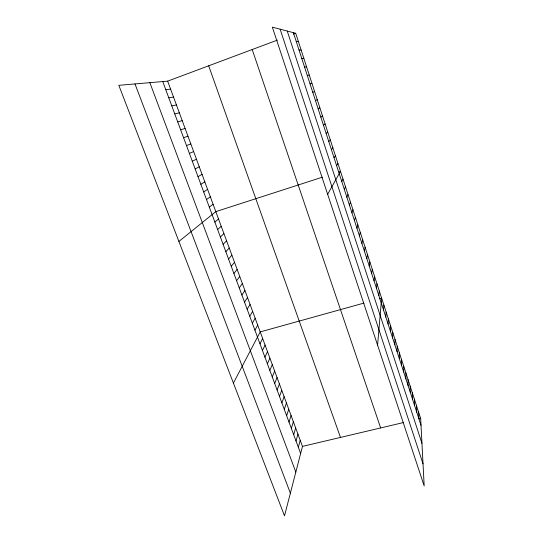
<?xml version="1.0" encoding="UTF-8"?>
<svg xmlns="http://www.w3.org/2000/svg" width="543" height="543" viewBox="0 0 543 543"><rect width="100%" height="100%" fill="white"/><g stroke="black" fill="none" stroke-linecap="round" stroke-linejoin="round"><path stroke-width="0.81" d="M401.542 365.405L401.548 359.575M399.329 358.59L399.376 352.875M397.103 351.742L397.198 346.149M394.863 344.866L395.005 339.389M392.616 337.956L392.799 332.601M390.363 331.013L390.587 325.78M388.096 324.035L388.367 318.924M385.815 317.024L386.134 312.042M383.528 309.985L383.887 305.125M377.582 345.151L381.634 298.175L379.319 298.813M378.851 295.602L379.306 291M376.462 288.258L376.971 283.792M374.066 280.88L374.616 276.543M371.656 273.462L372.254 269.267M369.233 266.009L369.885 261.95M366.796 258.522L367.502 254.599M364.353 250.995L365.106 247.214M361.896 243.434L362.697 239.796M359.425 235.832L360.274 232.336M167.644 81.145L302.471 446.394L284.512 515.85L118.822 85.319L167.644 81.145L277.425 40.101M298.331 447.262L300.211 440.264M356.941 228.196L357.844 224.843M296.016 441.011L297.937 434.108M293.688 434.726L295.657 427.932M354.443 220.519L355.4 217.309M291.347 428.42L293.369 421.721M288.998 422.087L291.068 415.49M286.643 415.721L288.754 409.225M351.939 212.802L352.95 209.741M284.267 409.334L286.433 402.94M281.892 402.913L284.104 396.621M349.414 205.044L350.479 202.139M279.502 396.465L281.763 390.281M277.1 389.983L279.407 383.908M274.683 383.48L277.045 377.507M346.882 197.252L348.002 194.496M272.267 376.944L274.67 371.079M269.83 370.38L272.287 364.625M267.387 363.783L269.898 358.142M344.337 189.419L345.511 186.812M264.93 357.158L267.489 351.626M262.459 350.5L265.079 345.083M341.778 181.545L343.006 179.095M259.982 343.821L262.649 338.513M233.415 383.066L260.212 331.909L363.973 303.082M254.925 330.171L257.701 325.094M327.66 194.292L340.488 171.337L338.9 171.846M252.339 323.2L255.169 318.252M249.746 316.202L252.631 311.37M336.619 165.676L337.956 163.538M247.14 309.171L250.079 304.46M244.52 302.105L247.52 297.523M241.886 295.005L244.947 290.546M334.02 157.68L335.418 155.705M239.246 287.871L242.354 283.541M236.585 280.704L239.762 276.502M233.918 273.509L237.148 269.43M331.406 149.644L332.859 147.825M231.237 266.267L234.528 262.323M228.542 258.997L231.888 255.183M328.786 141.574L330.293 139.911M225.834 251.694L229.241 248.008M223.112 244.35L226.58 240.8M220.377 236.979L223.906 233.558M326.146 133.449L327.714 131.956M217.628 229.567L221.225 226.282M214.865 222.114L218.524 218.972M323.492 125.29L325.121 123.96M178.912 241.445L215.815 211.627L322.332 177.201M209.306 207.107L213.087 204.249M206.503 199.552L210.351 196.831M320.825 117.091L322.515 115.924M203.686 191.957L207.602 189.378M200.856 184.321L204.833 181.891M318.144 108.844L319.895 107.847M198.012 176.651L202.057 174.364M195.154 168.948L199.267 166.803M192.283 161.196L196.464 159.208M315.449 100.557L317.261 99.729M189.398 153.411L193.641 151.572M186.5 145.592L190.81 143.902M293.498 34.094L295.697 33.266L420.669 418.504L424.178 485.937L272.342 27.15L295.697 33.266M183.582 137.725L187.966 136.191M312.741 92.222L314.614 91.57M180.656 129.825L185.109 128.447M177.71 121.883L182.231 120.655M310.019 83.846L311.954 83.371M302.471 446.394L403.503 422.549M419.169 418.857L420.669 418.504M174.751 113.901L179.346 112.835M171.778 105.878L176.441 104.969M168.792 97.815L173.522 97.068M307.284 75.429L309.279 75.131M165.785 89.71L170.59 89.127M304.535 66.965L306.591 66.843M301.765 58.454L303.89 58.515M298.989 49.902L301.175 50.139M296.193 41.302L298.446 41.73M135.003 83.934L290.376 493.187M149.854 82.665L295.826 472.084M162.764 81.565L300.639 453.486M208.682 65.805L340.481 437.42M252.203 49.535L380.65 427.945M280.134 29.193L423.024 463.831M287.233 31.053L421.959 443.332M293.383 32.661L421.022 425.345M418.585 412.069L418.897 418.809M416.488 405.614L416.766 412.239M414.384 399.125L414.621 405.641M412.266 392.603L412.463 399.01M410.141 386.059L410.298 392.351M408.01 379.482L408.126 385.666M405.865 372.878L405.94 378.939M403.714 366.24L403.748 372.193"/></g></svg>
